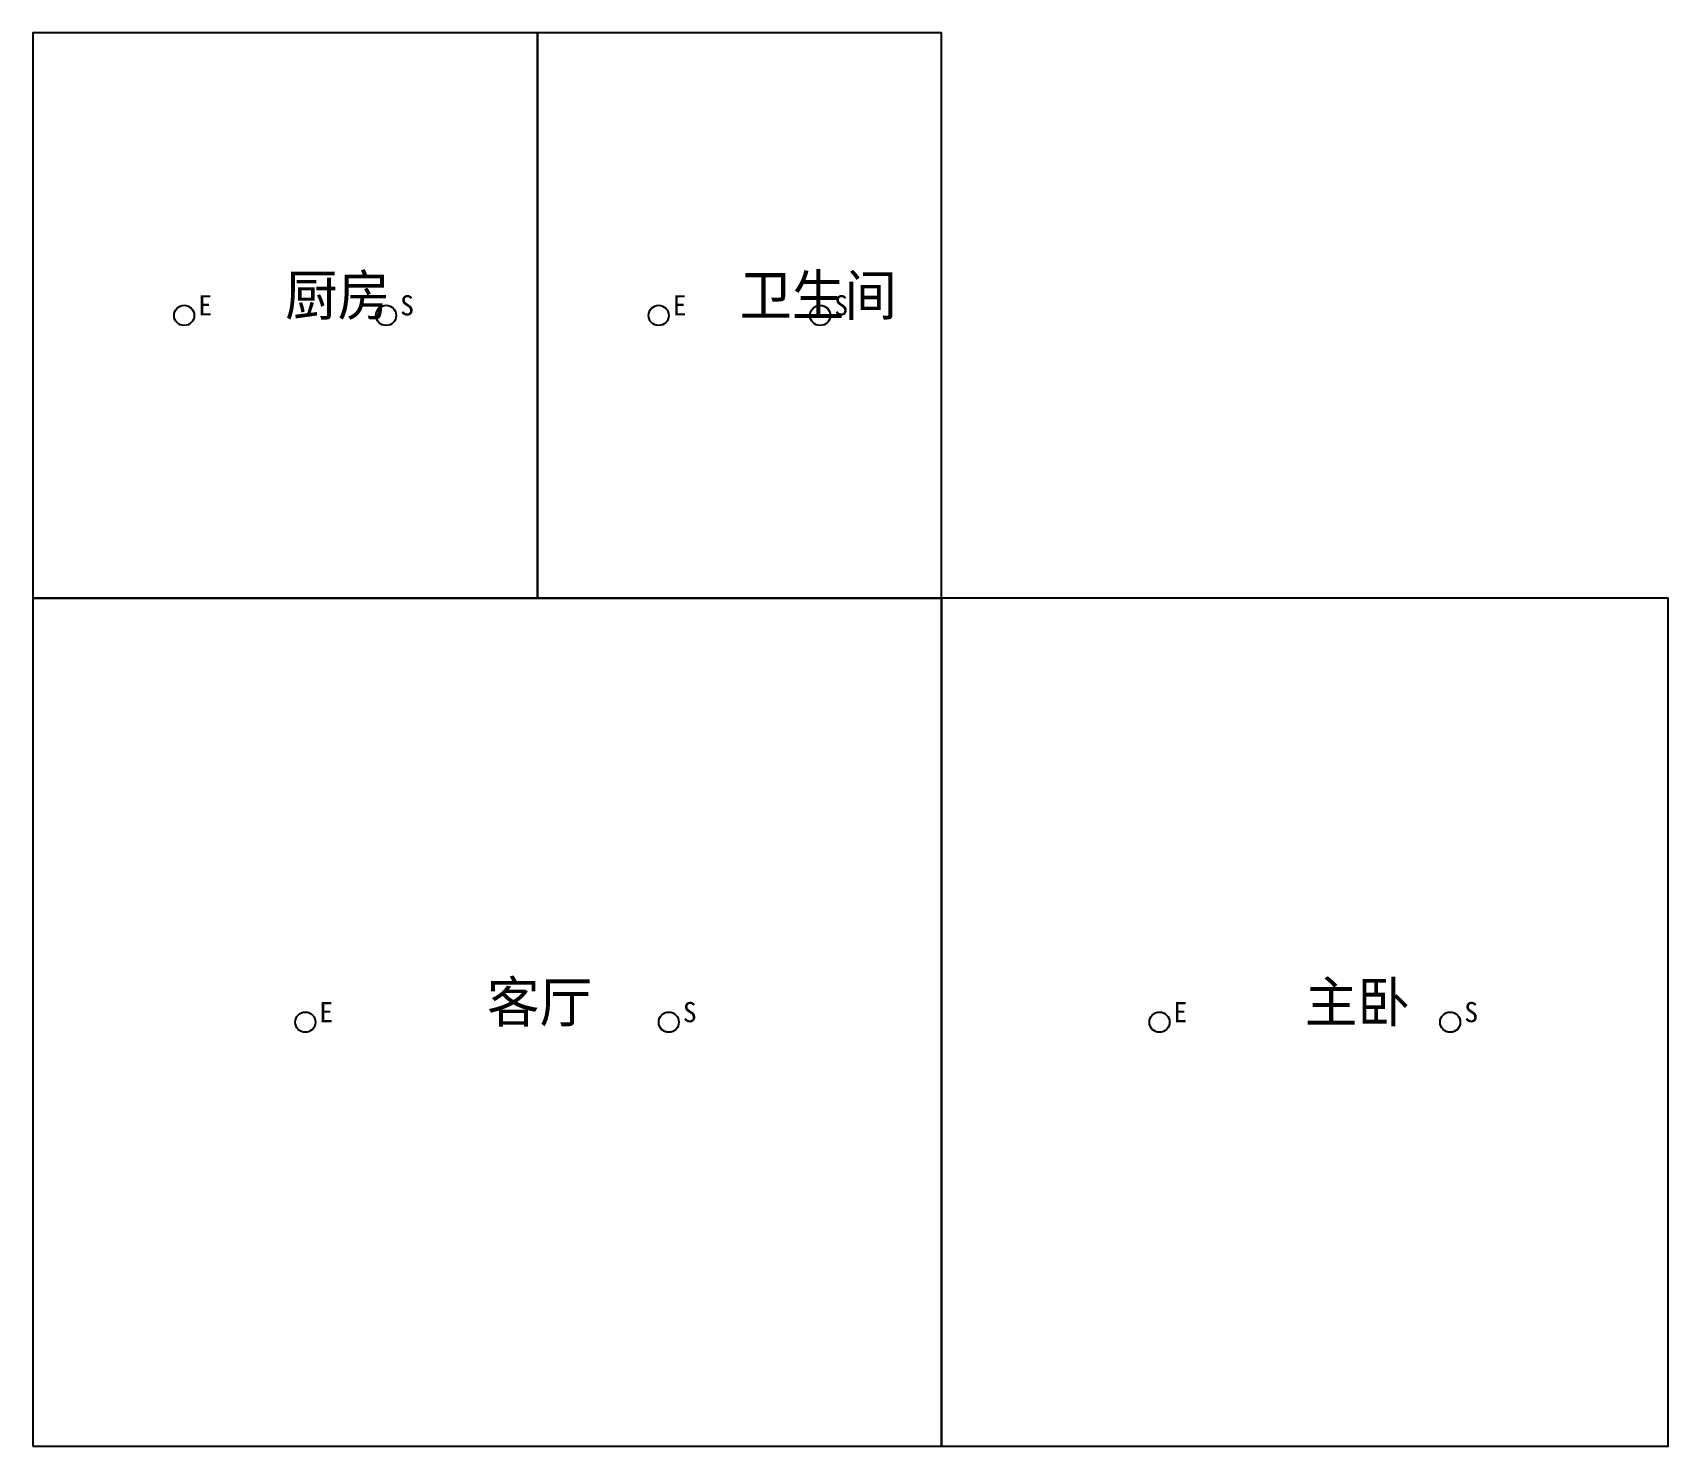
# Model space of a CAD drawing. Header units: metres. Extents: x 0 to 8.1, y 0 to 7.
import ezdxf

# ---------------------------------------------------------------- set-up
doc = ezdxf.new("R2010")
doc.units = ezdxf.units.M
for name, color, linetype in [('LABEL', 7, 'Continuous'), ('ROOM', 8, 'Continuous'), ('VENT', 1, 'Continuous')]:
    doc.layers.add(name, color=color, linetype=linetype)

msp = doc.modelspace()

# ---------------------------------------------------------------- linework, layer by layer
at = {"layer": 'ROOM'}
for points in [[(0, 4.2), (2.5, 4.2), (2.5, 7), (0, 7)], [(2.5, 4.2), (4.5, 4.2), (4.5, 7), (2.5, 7)], [(0, 0), (4.5, 0), (4.5, 4.2), (0, 4.2)], [(4.5, 0), (8.1, 0), (8.1, 4.2), (4.5, 4.2)]]:
    msp.add_lwpolyline(points, close=True, dxfattribs=at)
at = {"layer": 'VENT'}
for centre in [(0.75, 5.6), (1.75, 5.6), (3.1, 5.6), (3.9, 5.6), (1.35, 2.1), (3.15, 2.1), (5.58, 2.1), (7.02, 2.1)]:
    msp.add_circle(centre, 0.05, dxfattribs=at)

# ---------------------------------------------------------------- texts
at = {"layer": 'LABEL'}
for s, height, p in [('厨房', 0.2, (1.25, 5.6)), ('卫生间', 0.2, (3.5, 5.6)), ('E', 0.1, (0.82, 5.6)), ('S', 0.1, (1.82, 5.6)), ('E', 0.1, (3.17, 5.6)), ('S', 0.1, (3.97, 5.6)), ('客厅', 0.2, (2.25, 2.1)), ('主卧', 0.2, (6.3, 2.1)), ('E', 0.1, (1.42, 2.1)), ('S', 0.1, (3.22, 2.1)), ('E', 0.1, (5.65, 2.1)), ('S', 0.1, (7.09, 2.1))]:
    msp.add_text(s, height=height, dxfattribs=at).set_placement(p)

doc.saveas('drawing.dxf')
